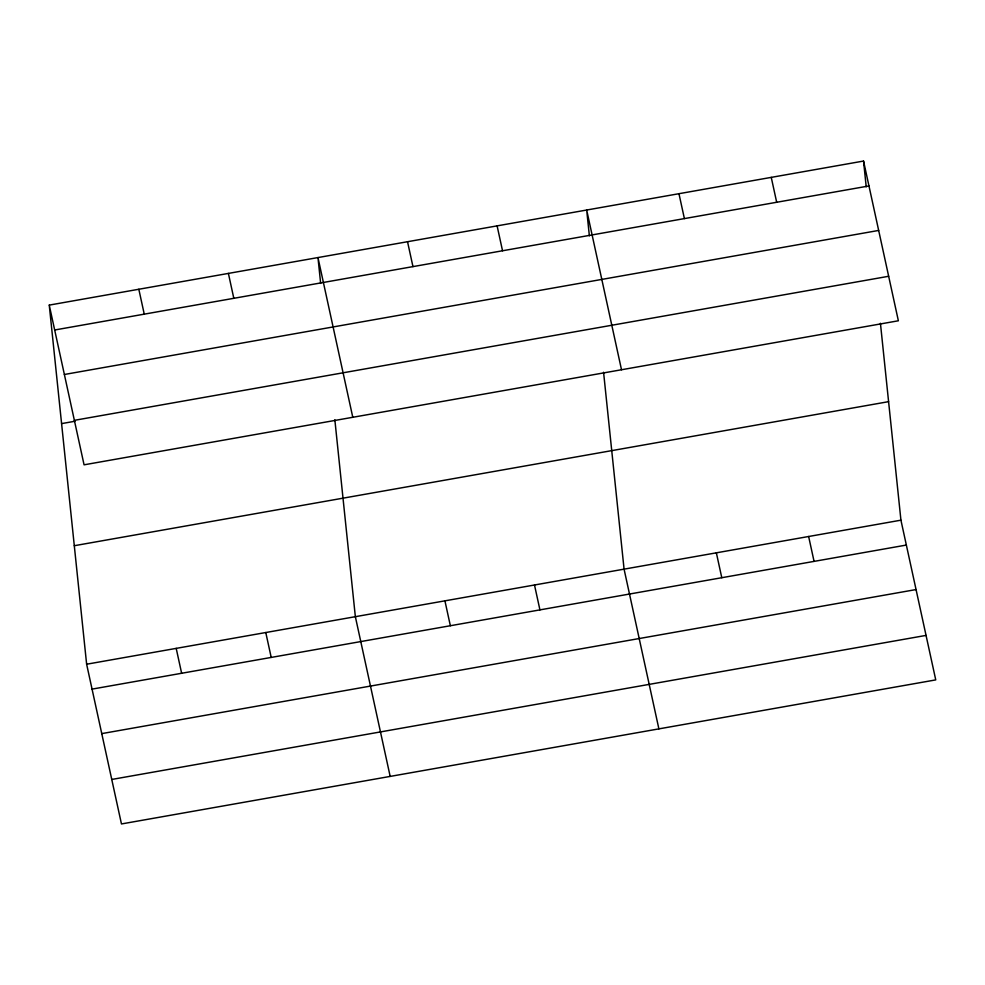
<?xml version="1.0" encoding="UTF-8"?>
<svg xmlns="http://www.w3.org/2000/svg" width="985" height="985" viewBox="0 0 985 985"><rect width="100%" height="100%" fill="white"/><g stroke="black" fill="none" stroke-linecap="round" stroke-linejoin="round"><path stroke-width="1.48" d="M49.25 305.104L863.537 161.048L898.369 320.778L84.07 464.821L49.25 305.104L86.631 664.222L121.463 823.952L935.75 679.896L900.93 520.178L880.43 323.277M54.68 330L868.967 185.943M64.382 374.485L878.669 230.441M74.38 420.336L888.667 276.28M61.587 423.612L75.02 421.235M74.294 545.715L888.593 401.658M86.631 664.222L900.93 520.178M92.061 689.118L906.348 545.062M101.763 733.616L916.05 589.559M111.761 779.455L926.048 635.399M771.255 177.374L776.685 202.27M808.636 536.493L814.066 561.388M678.961 193.7L684.39 218.596M716.354 552.819L721.783 577.715M621.51 369.757L586.678 210.027L589.375 235.858M658.891 728.875L624.071 569.145L603.571 372.256M497.105 225.873L502.535 250.769M534.498 584.991L539.928 609.887M407.531 241.719L412.961 266.615M444.925 600.838L450.354 625.734M352.79 417.295L317.97 257.565L320.654 283.397M390.171 776.414L355.351 616.684L334.851 419.795M228.397 273.411L233.814 298.307M265.778 632.53L271.207 657.426M138.823 289.258L144.253 314.153M176.204 648.376L181.634 673.272M863.537 161.048L866.221 186.879"/></g></svg>
